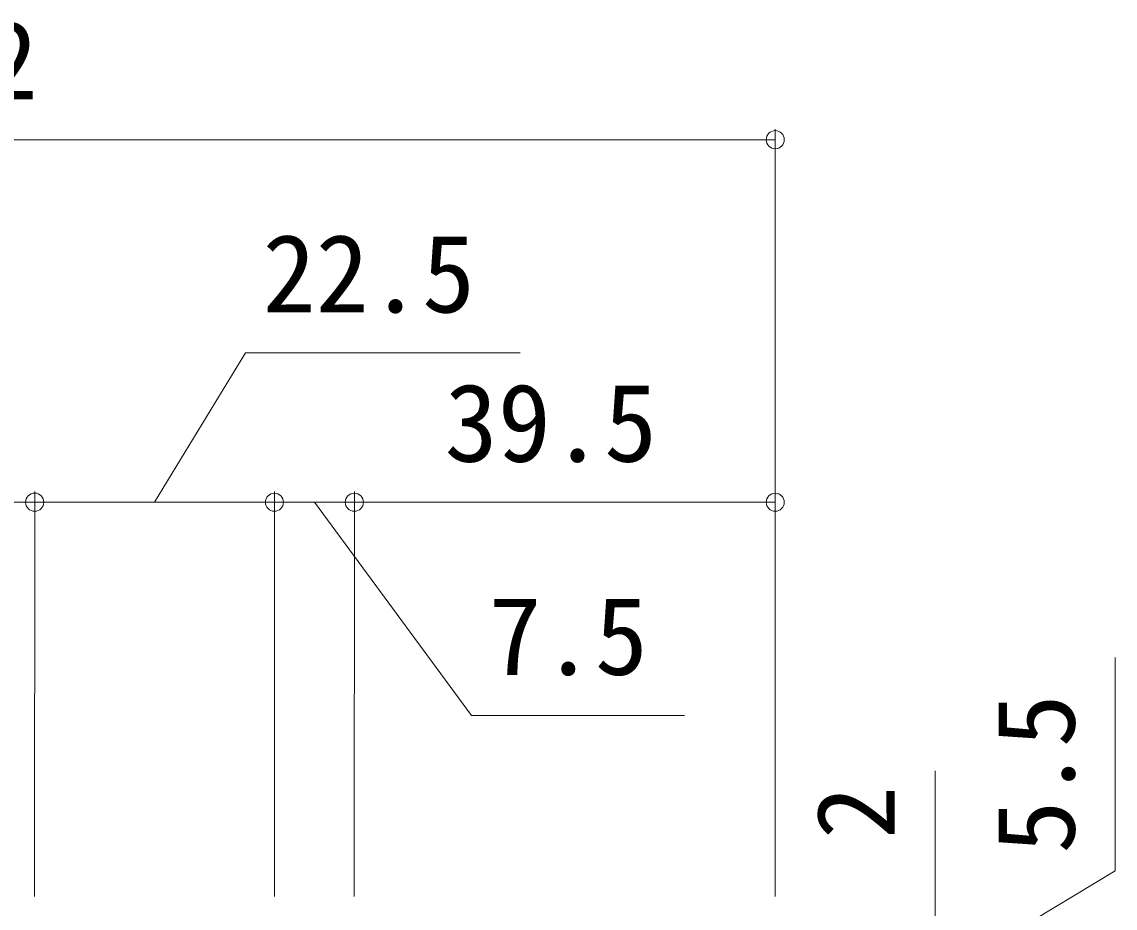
# Model space of a CAD drawing. Units: millimetres, scale not verified. Extents: x -1682 to -296, y -1188 to 1056.
# Drawn here: x -782.2 to -679.6, y 227 to 310.1 of the extents above; entities that cross this region are included whole.
import ezdxf
from ezdxf.enums import TextEntityAlignment as Align

# ---------------------------------------------------------------- set-up
doc = ezdxf.new("R2010")
doc.units = ezdxf.units.MM
doc.header["$LTSCALE"] = 4
doc.layers.add('0-6_YKK_D', color=6, linetype='Continuous', lineweight=9)
doc.styles.add('ＭＳ ゴシック', font='')
doc.styles.get('ＭＳ ゴシック').set_extended_font_data('MS Gothic')

msp = doc.modelspace()

# ---------------------------------------------------------------- linework, layer by layer
at = {"layer": '0-6_YKK_D'}
for p, q in [((-711.517, 228.041), (-711.517, 300.039)), ((-863.519, 299.039), (-711.517, 299.039)), ((-769.768, 265.038), (-761.23, 279.037)), ((-761.23, 279.037), (-735.47, 279.037)), ((-781.019, 228.041), (-781.018, 266.038)), ((-781.019, 228.041), (-781.018, 266.038)), ((-758.519, 228.041), (-758.518, 266.037)), ((-758.519, 228.041), (-758.518, 266.037)), ((-751.019, 228.041), (-751.018, 266.037)), ((-751.019, 228.041), (-751.018, 266.037)), ((-711.517, 228.041), (-711.516, 266.036)), ((-794.018, 265.038), (-781.018, 265.038)), ((-781.018, 265.038), (-758.518, 265.037)), ((-758.518, 265.037), (-751.018, 265.037)), ((-754.768, 265.037), (-740.024, 245.042)), ((-751.018, 265.037), (-711.516, 265.036)), ((-679.62, 230.479), (-679.62, 250.479)), ((-740.024, 245.042), (-720.024, 245.041)), ((-696.52, 220.291), (-679.62, 230.479))]:
    msp.add_line(p, q, dxfattribs=at)
msp.add_lwpolyline([(-696.52, 223.041), (-696.52, 225.041), (-696.52, 239.841)], dxfattribs=at)
for centre in [(-711.517, 299.039), (-781.018, 265.038), (-781.018, 265.038), (-758.518, 265.037), (-758.518, 265.037), (-751.018, 265.037), (-751.018, 265.037), (-711.516, 265.036)]:
    msp.add_circle(centre, 0.85, dxfattribs=at)

# ---------------------------------------------------------------- texts
at = {"layer": '0-6_YKK_D', "color": 4, "style": 'ＭＳ ゴシック'}
msp.add_text('152', height=7.331, dxfattribs=at).set_placement((-795.678, 300.639), align=Align.BOTTOM_LEFT)
for s, rotation, p in [('22.5', 359.998, (-759.63, 280.637)), ('39.5', 359.998, (-742.547, 266.637)), ('7.5', 359.998, (-738.424, 246.642)), ('5.5', 90, (-681.22, 232.079)), ('2', 90, (-698.12, 233.441))]:
    msp.add_text(s, height=7.331, rotation=rotation, dxfattribs=at).set_placement(p, align=Align.BOTTOM_LEFT)

doc.saveas('drawing.dxf')
